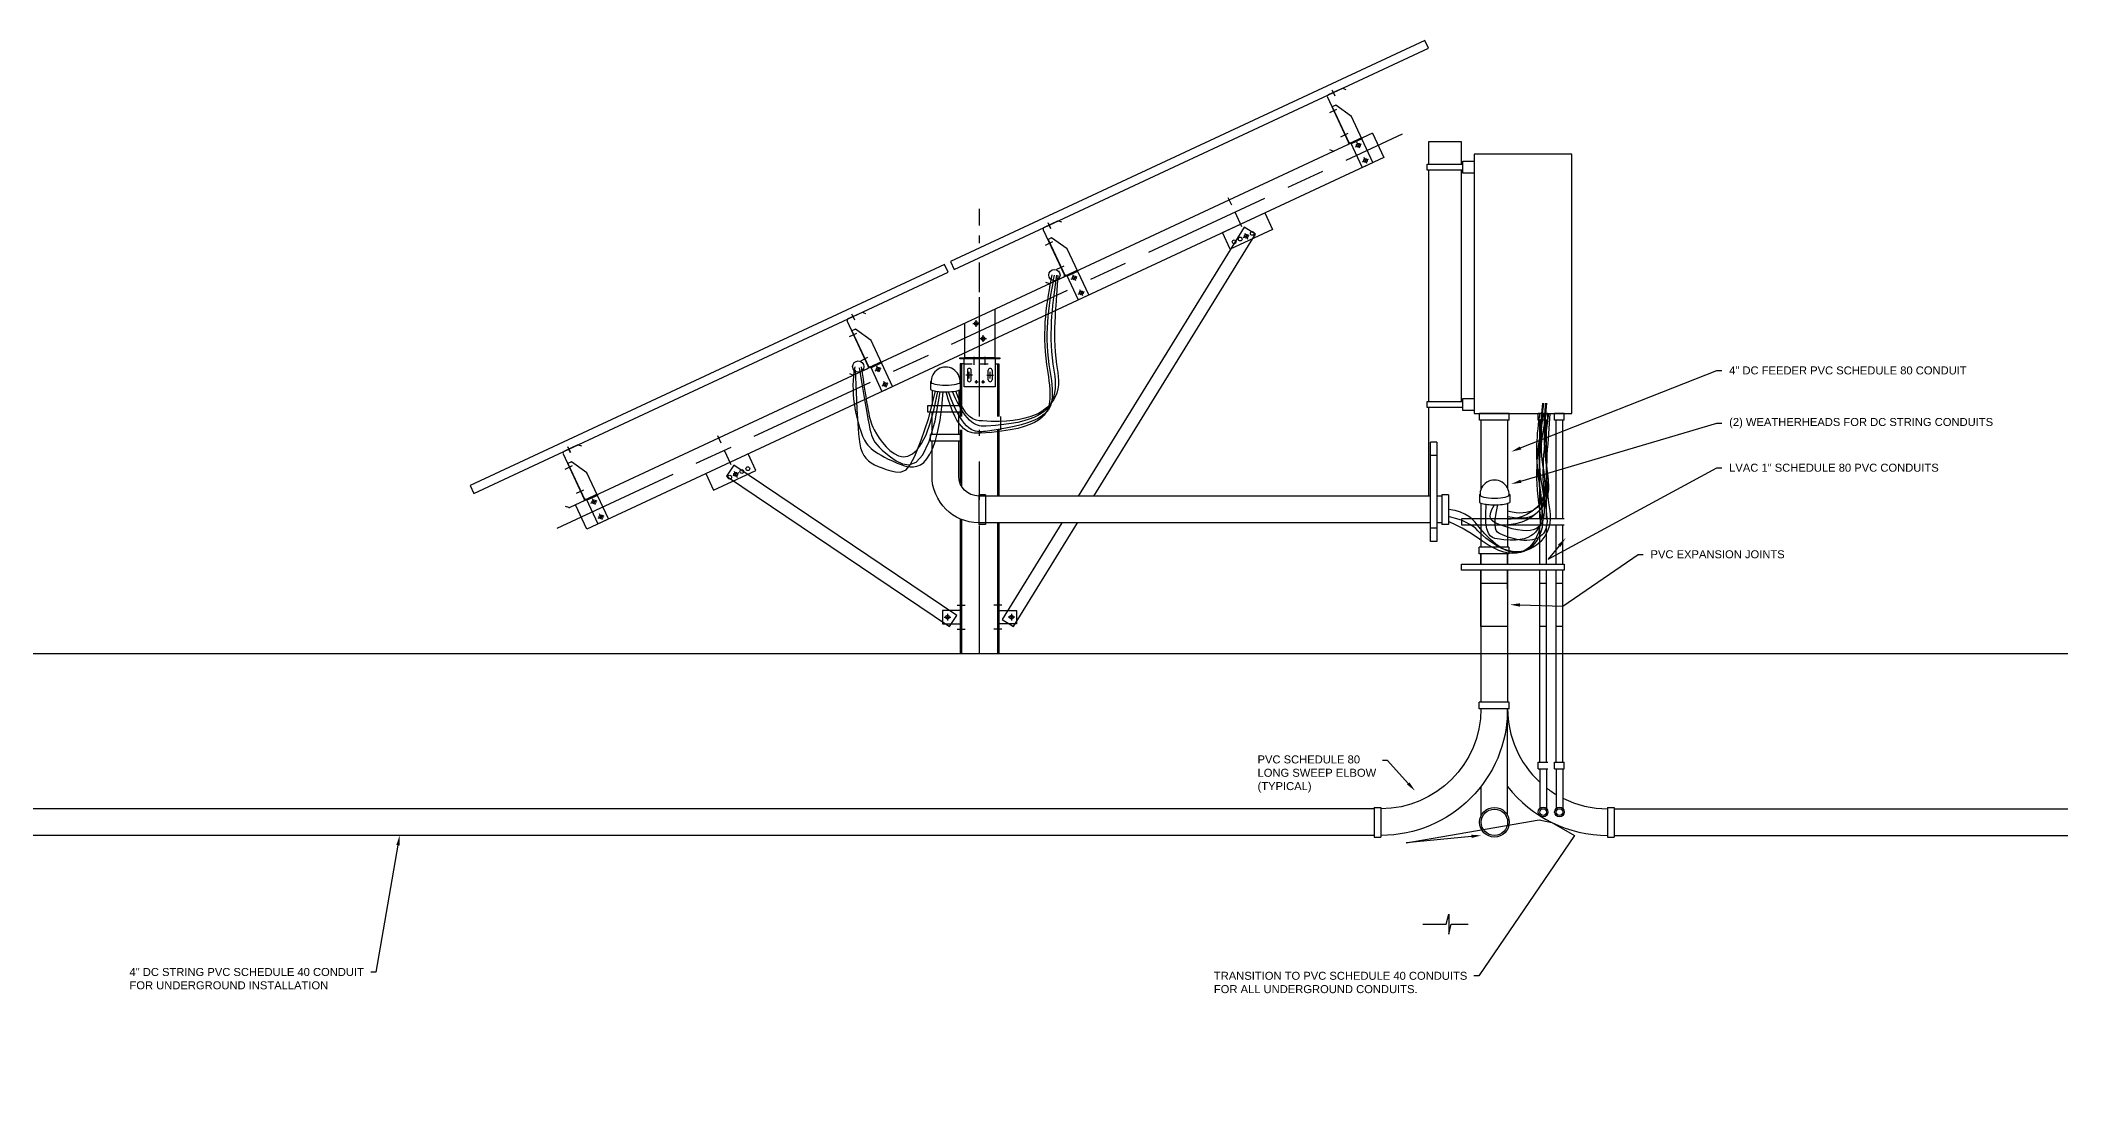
# Model space of a CAD drawing. Extents: x -272 to 283, y -41 to 246.
# Drawn here: x 81.83 to 107.07, y 48.49 to 61.76 of the extents above; entities that cross this region are included whole.
import ezdxf
from ezdxf import colors
from ezdxf.entities.mleader import LeaderData, LeaderLine
from ezdxf.math import Vec2, Vec3

# ---------------------------------------------------------------- set-up
doc = ezdxf.new("R2010")
doc.units = 0
doc.header["$MEASUREMENT"] = 0
for name, pattern in [('Center001', [0.034, 0.02, -0.004, 0.006, -0.004]), ('Center002', [0.068, 0.04, -0.008, 0.012, -0.008]), ('Center005', [0.17, 0.1, -0.02, 0.03, -0.02]), ('Center040', [1.36, 0.8, -0.16, 0.24, -0.16]), ('Dash005', [0.08, 0.05, -0.03]), ('Dash010', [0.16, 0.1, -0.06])]:
    doc.linetypes.add(name, pattern=pattern)
for name, color, linetype in [('CONDUIT', 4, 'Continuous'), ('E-ANNO-NOTE', 3, 'Continuous'), ('G-ANNO-TEXT', 1, 'Continuous'), ('GEN-001', 1, 'Continuous'), ('MODS', 2, 'Continuous'), ('MODULE', 3, 'Continuous'), ('RACK', 2, 'Continuous'), ('TEXT', 4, 'Continuous'), ('WIRE', 3, 'Continuous')]:
    doc.layers.add(name, color=color, linetype=linetype)
doc.styles.add('NEI-A', font='arial.ttf')

msp = doc.modelspace()

# ---------------------------------------------------------------- linework, layer by layer
at = {"layer": 'CONDUIT', "ltscale": 2}
for p, q in [((94.36138, 59.39244), (94.6255, 58.82602)), ((94.53902, 59.49826), (94.37145, 59.42013)), ((94.59417, 59.48468), (94.55495, 59.49896)), ((94.43193, 58.7195), (94.39271, 58.73378)), ((94.61543, 58.79834), (94.44786, 58.7202)), ((100.18412, 53.49113), (99.80913, 53.49113)), ((100.18412, 53.4078), (99.80913, 53.4078))]:
    msp.add_line(p, q, dxfattribs=at)
for points in [[(92.9511, 57.49467, -0.00654355), (92.95913, 57.49952, -0.00654355)], [(93.32135, 57.49952, -0.00654355), (93.32938, 57.49467)], [(99.20142, 55.73119), (93.55396, 55.73119, -0.41421356), (92.97065, 56.3145)], [(99.20142, 56.06451), (93.55396, 56.06451, -0.41421356), (93.30397, 56.3145)], [(99.81042, 56.08321, -0.00654355), (99.81844, 56.08806, -0.00654355)], [(100.18067, 56.08806, -0.00654355), (100.1887, 56.08321)], [(99.82996, 53.4078, -0.41421356), (98.58001, 52.15785)], [(100.16328, 53.4078, -0.41421356), (98.58001, 51.82453)]]:
    msp.add_lwpolyline(points, format="xyb", dxfattribs=at)
for points in [[(92.9511, 57.49467), (92.9511, 57.39489)], [(92.97065, 57.38757), (92.97065, 57.19171)], [(93.30397, 57.38572), (93.30397, 57.19172)], [(93.32938, 57.49467), (93.32938, 57.3949)], [(92.97065, 56.83532), (92.97065, 57.11497)], [(93.30397, 56.83532), (93.30397, 57.11499)], [(99.81121, 57.01401), (99.81121, 57.09734)], [(100.18203, 57.09734), (99.81121, 57.09734)], [(100.18203, 57.01401), (100.18203, 57.09734)], [(100.6671, 57.09734), (100.54627, 57.09734)], [(100.54627, 57.01401), (100.54627, 57.09734)], [(100.6671, 57.01401), (100.6671, 57.09734)], [(100.75043, 57.01401), (100.75043, 57.09734)], [(100.87126, 57.09734), (100.75043, 57.09734)], [(100.87126, 57.01401), (100.87126, 57.09734)], [(92.94981, 56.75199), (92.94981, 56.83532)], [(93.32063, 56.83532), (92.94981, 56.83532)], [(93.32063, 56.83532), (93.32063, 56.75199)], [(100.18203, 57.01401), (99.81121, 57.01401)], [(99.82996, 57.01401), (99.82996, 56.14696)], [(100.16328, 57.01401), (100.16328, 56.16079)], [(100.6671, 57.01401), (100.54627, 57.01401)], [(100.87126, 57.01401), (100.75043, 57.01401)], [(93.32063, 56.75199), (92.94981, 56.75199)], [(93.63729, 56.08118), (93.55396, 56.08118)], [(93.55396, 56.08118), (93.55396, 55.71036)], [(93.63729, 56.08118), (93.63729, 55.71036)], [(99.34104, 56.06451), (99.27815, 56.06451)], [(99.42437, 56.08118), (99.34104, 56.08118)], [(99.34104, 56.08118), (99.34104, 55.71036)], [(99.42437, 56.08118), (99.42437, 55.71036)], [(99.81042, 56.08321), (99.81042, 55.98342)], [(100.1887, 56.08321), (100.1887, 55.98343)], [(99.82996, 55.97611), (99.82996, 55.42385)], [(100.16328, 55.97426), (100.16328, 55.42385)], [(93.63729, 55.71036), (93.55396, 55.71036)], [(99.34104, 55.73119), (99.27815, 55.73119)], [(99.42437, 55.71036), (99.34104, 55.71036)], [(99.80913, 55.34052), (99.80913, 55.42385)], [(100.17995, 55.42385), (99.80913, 55.42385)], [(100.17995, 55.34052), (99.80913, 55.34052)], [(99.82996, 55.34052), (99.82996, 55.21411)], [(100.16328, 55.34052), (100.16328, 55.21411)], [(100.17995, 55.42385), (100.17995, 55.34052)], [(99.82996, 55.13738), (99.82996, 53.49113)], [(100.16328, 55.13738), (100.16328, 53.49113)], [(99.80913, 53.4078), (99.80913, 53.49113)], [(100.18412, 53.4078), (100.18412, 53.49113)], [(100.54627, 52.65783), (100.54627, 52.74116)], [(100.75043, 52.65783), (100.75043, 52.74116)], [(100.87126, 52.65783), (100.87126, 52.74116)], [(98.49668, 52.15785), (67.56762, 52.15785)], [(98.49668, 52.17452), (98.58001, 52.17452)], [(98.49668, 52.17452), (98.49668, 51.8037)], [(98.58001, 52.17452), (98.58001, 51.8037)], [(101.41308, 52.17452), (101.49641, 52.17452)], [(101.41308, 52.17452), (101.41308, 51.8037)], [(101.49641, 52.17452), (101.49641, 51.8037)], [(98.49668, 51.82453), (67.56762, 51.82453)], [(98.49668, 51.8037), (98.58001, 51.8037)], [(101.41308, 51.8037), (101.49641, 51.8037)]]:
    msp.add_lwpolyline(points, dxfattribs=at)
at = {"layer": 'CONDUIT', "linetype": 'ByBlock', "ltscale": 2, "flags": 128}
for points in [[(100.56502, 55.78025), (100.56502, 57.01401)], [(100.64835, 55.78025), (100.64835, 57.01401)], [(100.76918, 55.78024), (100.76918, 57.01401)], [(100.85251, 55.78024), (100.85251, 57.01401)], [(92.97065, 56.3145), (92.97065, 56.75199)], [(93.30397, 56.3145), (93.30397, 56.75199)], [(100.56502, 55.21411), (100.56502, 55.70351)], [(100.64835, 55.21411), (100.64835, 55.70351)], [(100.76918, 55.21411), (100.76918, 55.70351)], [(100.85251, 55.21411), (100.85251, 55.70351)], [(99.82996, 55.21411), (99.82996, 55.34052)], [(100.16328, 55.21411), (100.16328, 55.34052)], [(99.82996, 54.90304), (99.82996, 55.13738)], [(100.16328, 54.90304), (100.16328, 55.13738)], [(100.56502, 52.74116), (100.56502, 55.13738)], [(100.64835, 52.74116), (100.64835, 55.13738)], [(100.76918, 52.74116), (100.76918, 55.13738)], [(100.85251, 52.74116), (100.85251, 55.13738)], [(100.16314, 52.07448), (100.16328, 53.4078)], [(100.54627, 52.74116), (100.6671, 52.74116)], [(100.54627, 52.65783), (100.6671, 52.65783)], [(100.56502, 52.65783), (100.56502, 52.15994)], [(100.64835, 52.65783), (100.64835, 52.15994)], [(100.75043, 52.74116), (100.87126, 52.74116)], [(100.75043, 52.65783), (100.87126, 52.65783)], [(100.76918, 52.65783), (100.76918, 52.15994)], [(100.85251, 52.65783), (100.85251, 52.15994)], [(99.83397, 52.0745), (99.83397, 52.4412)], [(101.49641, 52.15785), (121.08622, 52.15785)], [(101.49641, 51.82453), (121.08622, 51.82453)]]:
    msp.add_lwpolyline(points, dxfattribs=at)
at = {"layer": 'CONDUIT', "linetype": 'ByBlock', "ltscale": 2}
msp.add_lwpolyline([(99.82978, 54.9747), (100.1631, 54.9747), (100.16328, 54.43477), (99.82996, 54.43477)], close=True, dxfattribs=at)
for points in [[(100.56502, 54.9747), (100.64835, 54.9747)], [(100.76918, 54.9747), (100.85251, 54.9747)], [(100.64835, 54.43477), (100.56502, 54.43477)], [(100.85251, 54.43477), (100.76918, 54.43477)]]:
    msp.add_lwpolyline(points, dxfattribs=at)
at = {"layer": 'CONDUIT', "linetype": 'ByBlock', "ltscale": 2, "flags": 128}
for points in [[(100.16313, 53.38563), (100.16313, 53.4078, 0.2092558), (100.56502, 52.48956, 0.2092558)], [(100.16318, 52.43595, 0.23148168), (101.41308, 51.82453)], [(100.64835, 52.41908, 0.02930122), (100.76918, 52.33646, 0.02930122)], [(100.85251, 52.2906, 0.11679012), (101.41308, 52.15785)]]:
    msp.add_lwpolyline(points, format="xyb", dxfattribs=at)
at = {"layer": 'CONDUIT', "ltscale": 2}
for centre in [(94.50004, 58.82521), (92.04883, 57.68218)]:
    msp.add_circle(centre, 0.07017, dxfattribs=at)
at = {"layer": 'CONDUIT', "linetype": 'ByBlock', "ltscale": 2}
for centre, radius in [((99.99855, 51.98911), 0.18541), ((99.99855, 51.98911), 0.16458), ((100.60669, 52.11619), 0.06041), ((100.60669, 52.11619), 0.04167), ((100.81085, 52.11619), 0.06041), ((100.81085, 52.11619), 0.04167)]:
    msp.add_circle(centre, radius, dxfattribs=at)
at = {"layer": 'CONDUIT', "ltscale": 2}
for centre, radius, start, end in [((94.38026, 59.40125), 0.02083, 115, 205), ((94.54782, 59.47938), 0.02083, 70, 115), ((94.60662, 58.81722), 0.02083, 295, 25), ((93.14024, 57.49467), 0.18118, 355.710983, 184.289017), ((99.99956, 56.08321), 0.18118, 355.710983, 184.289017)]:
    msp.add_arc(centre, radius, start, end, dxfattribs=at)
for centre in [(93.14024, 57.49467), (99.99956, 56.08321)]:
    msp.add_ellipse(centre, major_axis=(-0.18914, 0), ratio=0.24214006, start_param=0, end_param=3.14159265, dxfattribs=at)
for points in [[(92.9511, 57.39489), (92.95175, 57.39461), (92.9524, 57.39434), (92.95305, 57.39407), (92.95818, 57.39192), (92.96331, 57.39003), (92.98909, 57.38136), (93.01158, 57.37644), (93.06009, 57.3692), (93.08604, 57.36695), (93.14678, 57.36483), (93.18185, 57.36587), (93.24759, 57.37239), (93.27794, 57.37765), (93.31343, 57.38865), (93.3214, 57.39146), (93.32938, 57.3949)], [(99.81042, 55.98342), (99.81107, 55.98315), (99.81171, 55.98287), (99.81236, 55.9826), (99.8175, 55.98046), (99.82262, 55.97857), (99.84841, 55.96989), (99.8709, 55.96497), (99.91941, 55.95774), (99.94536, 55.95549), (100.0061, 55.95337), (100.04117, 55.9544), (100.1069, 55.96092), (100.13725, 55.96619), (100.17274, 55.97718), (100.18072, 55.97999), (100.1887, 55.98343)]]:
    msp.add_open_spline(points, degree=3, knots=[0.53104902, 0.53104902, 0.53104902, 0.53104902, 0.54341047, 0.54341047, 0.54341047, 0.6413763, 0.6413763, 1.03743734, 1.03743734, 1.43349838, 1.43349838, 1.94523153, 1.94523153, 2.45696468, 2.45696468, 2.61026461, 2.61026461, 2.61026461, 2.61026461], dxfattribs=at)
at = {"layer": 'E-ANNO-NOTE', "linetype": 'ByBlock', "ltscale": 2}
msp.add_line((93.82619, 57.05847), (93.82619, 56.89181), dxfattribs=at)
at = {"layer": 'E-ANNO-NOTE', "ltscale": 2}
msp.add_line((60.17618, 54.09746), (128.96836, 54.09746), dxfattribs=at)
at = {"layer": 'GEN-001', "ltscale": 2}
msp.add_line((99.17303, 57.16884), (99.17303, 56.06451), dxfattribs=at)
for points in [[(99.58867, 60.21098), (99.58867, 60.48816), (99.17303, 60.48816), (99.17303, 60.21098)], [(99.17303, 60.13425), (99.17303, 57.24557)], [(99.58867, 57.24557), (99.58867, 60.13425)]]:
    msp.add_lwpolyline(points, dxfattribs=at)
at = {"layer": 'MODS', "ltscale": 2}
msp.add_arc((94.43906, 58.73908), 0.02083, 250, 295, dxfattribs=at)
at = {"layer": 'MODULE', "ltscale": 2}
for p, q in [((99.12728, 61.75726), (93.20143, 58.99399)), ((93.24718, 58.89587), (99.17303, 61.65914)), ((99.17303, 61.65914), (99.12728, 61.75726)), ((93.1259, 58.95877), (87.20005, 56.1955)), ((87.24581, 56.09738), (93.17166, 58.86065)), ((93.17166, 58.86065), (93.1259, 58.95877)), ((93.20143, 58.99399), (93.24718, 58.89587)), ((87.20005, 56.1955), (87.24581, 56.09738))]:
    msp.add_line(p, q, dxfattribs=at)
at = {"layer": 'RACK', "ltscale": 2}
for p, q in [((98.08918, 61.15373), (97.92161, 61.07559)), ((98.14433, 61.14015), (98.10511, 61.15443)), ((97.91154, 61.04791), (98.17566, 60.48149)), ((98.01544, 60.94695), (97.97112, 60.92628)), ((97.97112, 60.92628), (98.18242, 60.47315)), ((98.21026, 60.80781), (98.01544, 60.94695)), ((98.4758, 60.59846), (88.44649, 55.92171)), ((98.47874, 60.23205), (98.21026, 60.80781)), ((98.4758, 60.59846), (98.61666, 60.29637)), ((97.98209, 60.37497), (97.94287, 60.38925)), ((98.18242, 60.47315), (98.2013, 60.48195)), ((98.2013, 60.48195), (98.34657, 60.17042)), ((98.20338, 60.47947), (98.33403, 60.5404)), ((98.20954, 60.46626), (98.20338, 60.47947)), ((98.3402, 60.52718), (98.20954, 60.46626)), ((98.33403, 60.5404), (98.3402, 60.52718)), ((98.61666, 60.29637), (88.65712, 55.65215)), ((98.34657, 60.17042), (98.47874, 60.23205)), ((93.56354, 59.44409), (93.56354, 59.65202)), ((96.60011, 59.35603), (97.12877, 59.60255)), ((97.12877, 59.60255), (97.22562, 59.39486)), ((96.86992, 59.4253), (94.79778, 56.06451)), ((94.99357, 56.06451), (97.01178, 59.33784)), ((96.69696, 59.14835), (96.60011, 59.35603)), ((97.22562, 59.39486), (96.69696, 59.14835)), ((97.01178, 59.33784), (96.86992, 59.4253)), ((93.56354, 59.22534), (93.56354, 59.3191)), ((94.46528, 59.29148), (94.42096, 59.27082)), ((94.42096, 59.27082), (94.63227, 58.81768)), ((94.6601, 59.15234), (94.46528, 59.29148)), ((94.92858, 58.57659), (94.6601, 59.15234)), ((93.56354, 58.61365), (93.56354, 58.98089)), ((94.63227, 58.81768), (94.65115, 58.82649)), ((94.65115, 58.82649), (94.79642, 58.51496)), ((94.65322, 58.82401), (94.78388, 58.88493)), ((94.65939, 58.81079), (94.65322, 58.82401)), ((94.79004, 58.87172), (94.65939, 58.81079)), ((94.78388, 58.88493), (94.79004, 58.87172)), ((94.79642, 58.51496), (94.92858, 58.57659)), ((92.08781, 58.35524), (91.92024, 58.27711)), ((92.14296, 58.34166), (92.10373, 58.35594)), ((93.75395, 58.39662), (93.75395, 57.79171)), ((91.91016, 58.24942), (92.17429, 57.683)), ((92.01407, 58.14846), (91.96975, 58.1278)), ((91.96975, 58.1278), (92.18105, 57.67466)), ((92.20888, 58.00932), (92.01407, 58.14846)), ((93.37896, 57.79171), (93.37896, 58.22177)), ((92.47737, 57.43356), (92.20888, 58.00932)), ((91.98072, 57.57648), (91.94149, 57.59076)), ((92.16421, 57.65532), (91.99665, 57.57718)), ((92.18105, 57.67466), (92.19993, 57.68347)), ((92.19993, 57.68347), (92.3452, 57.37194)), ((92.20201, 57.68099), (92.33266, 57.74191)), ((92.20817, 57.66777), (92.20201, 57.68099)), ((92.33882, 57.7287), (92.20817, 57.66777)), ((92.33266, 57.74191), (92.33882, 57.7287)), ((93.31647, 57.78046), (93.31647, 57.79171)), ((93.31647, 57.79171), (93.81645, 57.79171)), ((93.81645, 57.78046), (93.31647, 57.78046)), ((93.37376, 57.71786), (93.32063, 57.71786)), ((93.32063, 57.71786), (93.32063, 57.05847)), ((93.3368, 57.71786), (93.3368, 57.05847)), ((93.37376, 57.42714), (93.37376, 57.78046)), ((93.75395, 57.79171), (93.37896, 57.79171)), ((93.41282, 57.63546), (93.41282, 57.51568)), ((93.45969, 57.51568), (93.45969, 57.63546)), ((93.67322, 57.51568), (93.67322, 57.63546)), ((93.7201, 57.63546), (93.7201, 57.51568)), ((93.75332, 57.71786), (93.80645, 57.71786)), ((93.75916, 57.78046), (93.75916, 57.42714)), ((93.79028, 57.71786), (93.79028, 57.05847)), ((93.80645, 57.71786), (93.80645, 57.05847)), ((93.81645, 57.79171), (93.81645, 57.78046)), ((92.3452, 57.37194), (92.47737, 57.43356)), ((93.75916, 57.42714), (93.37376, 57.42714)), ((93.32063, 56.89181), (93.32063, 56.22475)), ((93.3368, 56.89181), (93.3368, 56.19066)), ((93.79028, 56.89181), (93.79028, 56.06451)), ((93.80645, 56.89181), (93.80645, 56.06451)), ((88.36, 56.59396), (88.62413, 56.02754)), ((88.53765, 56.69978), (88.37008, 56.62164)), ((88.5928, 56.6862), (88.55358, 56.70047)), ((90.77051, 56.3848), (90.67367, 56.59249)), ((88.46391, 56.493), (88.41959, 56.47233)), ((88.41959, 56.47233), (88.63089, 56.0192)), ((88.65873, 56.35386), (88.46391, 56.493)), ((88.92721, 55.7781), (88.65873, 56.35386)), ((90.14501, 56.34597), (90.24186, 56.13828)), ((90.24186, 56.13828), (90.77051, 56.3848)), ((90.49502, 56.45147), (90.40186, 56.31328)), ((90.40186, 56.31328), (93.1869, 54.43564)), ((93.28007, 54.57383), (90.49502, 56.45147)), ((88.65185, 56.02552), (88.7825, 56.08645)), ((88.78867, 56.07323), (88.65801, 56.0123)), ((88.7825, 56.08645), (88.78867, 56.07323)), ((88.43056, 55.92102), (88.39134, 55.93529)), ((88.65712, 55.65215), (88.51625, 55.95424)), ((88.63089, 56.0192), (88.64977, 56.028)), ((88.64977, 56.028), (88.79504, 55.71647)), ((88.65801, 56.0123), (88.65185, 56.02552)), ((88.79504, 55.71647), (88.92721, 55.7781)), ((93.32063, 55.77989), (93.32063, 54.09746)), ((93.3368, 55.77312), (93.3368, 54.09746)), ((93.79028, 55.73119), (93.79028, 54.09746)), ((93.80645, 55.73119), (93.80645, 54.09746)), ((94.59226, 55.73119), (93.84803, 54.52412)), ((93.98989, 54.43665), (94.78806, 55.73119)), ((93.32063, 54.63465), (93.10189, 54.63465)), ((93.10189, 54.63465), (93.10189, 54.46799)), ((93.1869, 54.43564), (93.28007, 54.57383)), ((93.80645, 54.63465), (94.02519, 54.63465)), ((94.02519, 54.63465), (94.02519, 54.46799)), ((93.10189, 54.46799), (93.32063, 54.46799)), ((94.02519, 54.46799), (93.80645, 54.46799)), ((93.84803, 54.52412), (93.98989, 54.43665))]:
    msp.add_line(p, q, dxfattribs=at)
at = {"layer": 'RACK', "linetype": 'Center005', "ltscale": 2}
for p, q in [((98.00606, 61.06046), (97.97183, 61.13387)), ((96.84212, 59.42858), (96.65429, 59.83137)), ((94.45591, 59.40499), (94.42167, 59.47841)), ((92.00469, 58.26197), (91.97046, 58.33539)), ((90.46254, 56.45373), (90.27471, 56.85652)), ((88.45453, 56.6065), (88.4203, 56.67992))]:
    msp.add_line(p, q, dxfattribs=at)
at = {"layer": 'RACK', "linetype": 'Center002', "ltscale": 2}
for p, q in [((97.97517, 61.12672), (98.00305, 61.06693)), ((98.02624, 60.89452), (97.90666, 60.83876)), ((98.1671, 60.59243), (98.04753, 60.53667)), ((98.26044, 60.42908), (98.33596, 60.46429)), ((98.31581, 60.40892), (98.28059, 60.48445)), ((98.34848, 60.24027), (98.424, 60.27549)), ((98.40385, 60.22012), (98.36863, 60.29564)), ((94.42501, 59.47125), (94.45289, 59.41146)), ((96.85935, 59.29303), (96.93488, 59.32825)), ((96.87951, 59.3484), (96.91472, 59.27288)), ((94.47608, 59.23905), (94.3565, 59.18329)), ((94.61695, 58.93696), (94.49737, 58.8812)), ((94.76565, 58.75346), (94.73043, 58.82898)), ((94.71028, 58.77361), (94.7858, 58.80883)), ((94.79832, 58.5848), (94.87385, 58.62002)), ((94.85369, 58.56465), (94.81848, 58.64017)), ((91.97379, 58.32823), (92.00167, 58.26844)), ((92.02486, 58.09603), (91.90529, 58.04027)), ((93.48077, 58.2197), (93.5641, 58.2197)), ((93.52244, 58.17804), (93.52244, 58.26137)), ((93.61048, 57.98924), (93.61048, 58.07257)), ((93.49875, 57.7041), (93.49875, 57.83604)), ((93.56881, 58.03091), (93.65214, 58.03091)), ((93.63416, 57.7041), (93.63416, 57.83604)), ((92.16573, 57.79394), (92.04615, 57.73818)), ((92.25907, 57.63059), (92.33459, 57.66581)), ((92.31444, 57.61044), (92.27922, 57.68596)), ((93.47792, 57.57557), (93.39459, 57.57557)), ((93.43625, 57.53391), (93.43625, 57.61724)), ((93.65499, 57.57557), (93.73832, 57.57557)), ((93.69666, 57.53391), (93.69666, 57.61724)), ((92.34711, 57.44178), (92.42263, 57.477)), ((92.40248, 57.42163), (92.36726, 57.49715)), ((88.42364, 56.67276), (88.45152, 56.61298)), ((88.47471, 56.44057), (88.35513, 56.38481)), ((90.55529, 56.3534), (90.47977, 56.31818)), ((90.49993, 56.37355), (90.53514, 56.29803)), ((88.61557, 56.13848), (88.496, 56.08272)), ((88.70891, 55.97512), (88.78443, 56.01034)), ((88.76428, 55.95497), (88.72906, 56.03049)), ((88.79695, 55.78632), (88.87247, 55.82153)), ((88.85232, 55.76616), (88.8171, 55.84169)), ((93.12272, 54.55132), (93.20605, 54.55132)), ((93.16439, 54.59298), (93.16439, 54.50965)), ((93.28411, 54.70235), (93.41605, 54.70235)), ((93.84297, 54.70235), (93.71103, 54.70235)), ((94.00436, 54.55132), (93.92103, 54.55132)), ((93.96269, 54.59298), (93.96269, 54.50965)), ((93.28411, 54.40028), (93.41605, 54.40028)), ((93.84297, 54.40028), (93.71103, 54.40028))]:
    msp.add_line(p, q, dxfattribs=at)
at = {"layer": 'RACK', "linetype": 'Center040', "ltscale": 2}
for p, q in [((88.28459, 55.66233), (98.84832, 60.58828)), ((93.56354, 57.05847), (93.56354, 58.55116)), ((93.56354, 54.09746), (93.56354, 56.89181))]:
    msp.add_line(p, q, dxfattribs=at)
at = {"layer": 'RACK', "linetype": 'Dash010', "ltscale": 2}
for p, q in [((98.20571, 60.47251), (98.33787, 60.53414)), ((94.65555, 58.81705), (94.78771, 58.87868)), ((92.20433, 57.67403), (92.3365, 57.73566)), ((88.65418, 56.01856), (88.78634, 56.08019))]:
    msp.add_line(p, q, dxfattribs=at)
at = {"layer": 'RACK', "linetype": 'Dash005', "ltscale": 2}
msp.add_line((93.37376, 57.71786), (93.75332, 57.71786), dxfattribs=at)
at = {"layer": 'RACK', "linetype": 'Center001', "ltscale": 2}
for p, q in [((93.50396, 57.48964), (93.54562, 57.48964)), ((93.52479, 57.4688), (93.52479, 57.51047)), ((93.58729, 57.48964), (93.62895, 57.48964)), ((93.60812, 57.4688), (93.60812, 57.51047))]:
    msp.add_line(p, q, dxfattribs=at)
at = {"layer": 'RACK', "ltscale": 2}
for centre, radius in [((98.2982, 60.44668), 0.02344), ((98.38624, 60.25788), 0.02344), ((96.89711, 59.31064), 0.02344), ((96.97264, 59.34586), 0.02344), ((96.74607, 59.24021), 0.02344), ((96.82159, 59.27542), 0.02344), ((94.74804, 58.79122), 0.02344), ((94.83609, 58.60241), 0.02344), ((93.52244, 58.2197), 0.02344), ((93.61048, 58.03091), 0.02344), ((92.29683, 57.6482), 0.02344), ((92.38487, 57.45939), 0.02344), ((93.52479, 57.48964), 0.01042), ((93.60812, 57.48964), 0.01042), ((90.44201, 56.30057), 0.02344), ((90.51753, 56.33579), 0.02344), ((90.59306, 56.37101), 0.02344), ((90.66858, 56.40622), 0.02344), ((88.74667, 55.99273), 0.02344), ((88.83471, 55.80393), 0.02344), ((93.16439, 54.55132), 0.02344), ((93.96269, 54.55132), 0.02344)]:
    msp.add_circle(centre, radius, dxfattribs=at)
for centre, radius, start, end in [((98.09798, 61.13485), 0.02083, 70, 115), ((97.93042, 61.05671), 0.02083, 115, 205), ((97.98922, 60.39455), 0.02083, 250, 295), ((98.15678, 60.47268), 0.02083, 295, 25), ((92.09661, 58.33636), 0.02083, 70, 115), ((91.92904, 58.25823), 0.02083, 115, 205), ((91.98784, 57.59606), 0.02083, 250, 295), ((92.15541, 57.6742), 0.02083, 295, 25), ((93.43625, 57.63546), 0.02344, 0, 180), ((93.69666, 57.63546), 0.02344, 0, 180), ((93.43625, 57.51568), 0.02344, 180, 0), ((93.69666, 57.51568), 0.02344, 180, 0), ((88.37889, 56.60276), 0.02083, 115, 205), ((88.54645, 56.6809), 0.02083, 70, 115), ((88.43768, 55.94059), 0.02083, 250, 295), ((88.60525, 56.01873), 0.02083, 295, 25)]:
    msp.add_arc(centre, radius, start, end, dxfattribs=at)
at = {"layer": 'TEXT', "color": 1, "ltscale": 2}
for p, q in [((99.39718, 50.71703), (99.42842, 50.84203)), ((99.42842, 50.84203), (99.42842, 50.59204)), ((99.10219, 50.71703), (99.39718, 50.71703)), ((99.42842, 50.59204), (99.45967, 50.71703)), ((99.45967, 50.71703), (99.67133, 50.71703))]:
    msp.add_line(p, q, dxfattribs=at)
at = {"layer": 'WIRE', "ltscale": 2}
for p, q in [((99.20142, 55.49735), (99.20142, 56.73583)), ((99.27815, 56.73583), (99.20142, 56.73583)), ((99.27815, 56.56917), (99.20142, 56.56917)), ((99.27815, 56.73583), (99.27815, 55.49735)), ((99.27815, 55.66401), (99.20142, 55.66401)), ((99.27815, 55.49735), (99.20142, 55.49735))]:
    msp.add_line(p, q, dxfattribs=at)
at = {"layer": 'WIRE', "ltscale": 2, "flags": 128}
msp.add_lwpolyline([(99.74704, 57.09734), (100.96717, 57.09734), (100.96717, 60.33723), (99.74704, 60.33723)], close=True, dxfattribs=at)
at = {"layer": 'WIRE', "ltscale": 2}
for points in [[(99.60465, 60.13425), (99.15722, 60.13425), (99.15722, 60.21098), (99.60465, 60.21098)], [(99.74704, 60.0994), (99.60465, 60.0994), (99.60465, 60.24782), (99.74704, 60.24782)], [(92.00883, 57.63948), (92.02097, 57.36703), (92.03158, 57.14796), (92.04163, 56.97543), (92.05209, 56.84261), (92.06391, 56.74266), (92.07805, 56.66877), (92.09549, 56.6141), (92.11719, 56.57183), (92.1439, 56.53613), (92.17557, 56.50527), (92.21195, 56.47853), (92.25278, 56.45518), (92.29781, 56.43449), (92.34678, 56.41576), (92.39944, 56.39824), (92.45554, 56.38122), (92.51498, 56.36635), (92.57837, 56.3648), (92.64648, 56.39009), (92.69907, 56.45578), (92.75472, 56.56382), (92.8338, 56.76249), (92.92748, 57.03058), (93.01293, 57.37675)], [(92.05952, 57.66824), (92.09762, 57.44553), (92.12778, 57.26913), (92.15131, 57.13266), (92.16951, 57.02975), (92.18368, 56.95402), (92.19512, 56.8991), (92.20514, 56.85861), (92.21502, 56.82616), (92.2261, 56.7963), (92.23973, 56.76715), (92.2573, 56.73775), (92.28019, 56.70714), (92.30977, 56.67436), (92.34742, 56.63845), (92.39454, 56.59845), (92.45249, 56.5534), (92.52187, 56.50521), (92.60018, 56.4673), (92.68413, 56.45597), (92.77041, 56.48752), (92.85574, 56.57824), (92.93683, 56.74444), (93.01038, 57.0024), (93.07311, 57.36843)], [(93.31955, 57.19171), (92.914, 57.19172), (92.914, 57.11499), (93.31955, 57.11497)], [(99.60465, 57.16884), (99.15722, 57.16884), (99.15722, 57.24557), (99.60465, 57.24557)], [(99.74704, 57.13399), (99.60465, 57.13399), (99.60465, 57.28241), (99.74704, 57.28241)], [(100.86809, 55.78024), (99.58867, 55.78026), (99.58867, 55.70352), (100.86809, 55.70351)]]:
    msp.add_lwpolyline(points, dxfattribs=at)
msp.add_lwpolyline([(100.86918, 55.13738), (99.58867, 55.13738), (99.58867, 55.21411), (100.86918, 55.21411)], close=True, dxfattribs=at)
for points, knots in [([(94.46825, 58.82652), (94.4039, 58.50461), (94.31954, 58.01879), (94.48693, 57.27881), (94.35225, 56.85631), (93.28883, 56.84232), (93.14556, 57.36553)], [0, 0, 0, 0, 13.61868835, 17.85489766, 22.73274239, 23.55511522, 23.55511522, 23.55511522, 23.55511522]), ([(94.49819, 58.82572), (94.43385, 58.50541), (94.34949, 58.01958), (94.51688, 57.2796), (94.3822, 56.93701), (93.36611, 56.84312), (93.17551, 57.36633)], [0, 0, 0, 0, 13.61868835, 17.85489766, 22.73274239, 23.55511522, 23.55511522, 23.55511522, 23.55511522]), ([(94.52514, 58.82491), (94.48461, 58.5095), (94.40025, 58.02368), (94.56764, 57.2837), (94.26831, 56.9411), (93.41518, 56.93256), (93.22627, 57.37043)], [0, 0, 0, 0, 13.61868835, 17.85489766, 22.73274239, 23.55511522, 23.55511522, 23.55511522, 23.55511522]), ([(94.54206, 58.82169), (94.53022, 58.50541), (94.44586, 58.01958), (94.61325, 57.2796), (94.16995, 56.93701), (93.38408, 57.02107), (93.27188, 57.36633)], [0, 0, 0, 0, 13.61868835, 17.85489766, 22.73274239, 23.55511522, 23.55511522, 23.55511522, 23.55511522]), ([(92.00401, 57.67892), (91.946, 57.37651), (92.06158, 56.81823), (92.23815, 56.56972), (93.02955, 56.28623), (93.11027, 57.36611)], [0, 0, 0, 0, 11.17381421, 18.68965948, 23.20276834, 23.20276834, 23.20276834, 23.20276834]), ([(92.08394, 57.67892), (92.11662, 57.4703), (92.17409, 57.10346), (92.23999, 56.81682), (92.81162, 56.09223), (93.0443, 57.37162)], [0, 0, 0, 0, 7.38038549, 12.97745826, 29.82441607, 29.82441607, 29.82441607, 29.82441607]), ([(100.6162, 57.09815), (100.55186, 56.77623), (100.4675, 56.29041), (100.63488, 55.55043), (100.17995, 55.13738), (99.66053, 55.86962), (99.42437, 55.89577)], [0, 0, 0, 0, 13.61868835, 17.85489766, 22.73274239, 23.55511522, 23.55511522, 23.55511522, 23.55511522]), ([(100.64615, 57.09734), (100.5818, 56.77703), (100.49744, 56.29121), (100.66483, 55.55123), (100.21779, 55.17719), (99.6986, 55.61649), (99.42437, 55.74857)], [0, 0, 0, 0, 13.61868835, 17.85489766, 22.73274239, 23.52817122, 23.52817122, 23.52817122, 23.52817122]), ([(100.69002, 57.09332), (100.67818, 56.77703), (100.59382, 56.29121), (100.7612, 55.55123), (100.18184, 55.17697), (99.68107, 55.75099), (99.42437, 55.80779)], [0, 0, 0, 0, 13.61868835, 17.85489766, 22.73274239, 23.5227315, 23.5227315, 23.5227315, 23.5227315]), ([(100.56359, 57.09734), (100.5252, 56.84782), (100.49639, 56.4524), (100.63488, 55.84014), (100.50054, 55.41868), (99.86441, 55.56271), (99.89544, 55.96131)], [3.92364746, 3.92364746, 3.92364746, 3.92364746, 13.61868835, 17.85489766, 22.73274239, 23.53072099, 23.53072099, 23.53072099, 23.53072099]), ([(100.5935, 57.09734), (100.55514, 56.84845), (100.52636, 56.4531), (100.66483, 55.84094), (100.53015, 55.49834), (99.88377, 55.78025), (99.99956, 55.95408)], [3.92648488, 3.92648488, 3.92648488, 3.92648488, 13.61868835, 17.85489766, 22.73274239, 23.55511522, 23.55511522, 23.55511522, 23.55511522]), ([(100.67309, 57.09654), (100.63257, 56.78112), (100.54821, 56.2953), (100.7156, 55.55532), (100.35097, 55.44467), (99.96768, 55.64138), (100.04165, 55.9552)], [0, 0, 0, 0, 13.61868835, 17.85489766, 22.73274239, 23.53080523, 23.53080523, 23.53080523, 23.53080523]), ([(100.61125, 57.22607), (100.58163, 56.97954), (100.55319, 56.58493), (100.68324, 56.01003), (100.47892, 55.7361), (100.16328, 55.80584)], [3.95691177, 3.95691177, 3.95691177, 3.95691177, 13.61868835, 17.85489766, 21.61837832, 21.61837832, 21.61837832, 21.61837832]), ([(100.5973, 57.22607), (100.57226, 56.9968), (100.55309, 56.62305), (100.67712, 56.07475), (100.47076, 55.79957), (100.16328, 55.87367)], [4.80865511, 4.80865511, 4.80865511, 4.80865511, 13.61868835, 17.85489766, 21.65304384, 21.65304384, 21.65304384, 21.65304384]), ([(100.64691, 57.22607), (100.62744, 56.97825), (100.59844, 56.58244), (100.72971, 56.00212), (100.41375, 55.72398), (100.17886, 55.7065)], [3.90753181, 3.90753181, 3.90753181, 3.90753181, 13.61868835, 17.85489766, 21.73551104, 21.73551104, 21.73551104, 21.73551104]), ([(100.63544, 57.22607), (100.61801, 56.99554), (100.59833, 56.62057), (100.72307, 56.06911), (100.41011, 55.79224), (100.17886, 55.77285)], [4.75926167, 4.75926167, 4.75926167, 4.75926167, 13.61868835, 17.85489766, 21.70027935, 21.70027935, 21.70027935, 21.70027935])]:
    msp.add_open_spline(points, degree=3, knots=knots, dxfattribs=at)

# ---------------------------------------------------------------- leaders
at = {"layer": 'G-ANNO-TEXT', "ltscale": 2}
ml = msp.add_multileader_mtext('Standard', dxfattribs=at)
ml.set_content('4" DC FEEDER PVC SCHEDULE 80 CONDUIT', color=256, style='NEI-A')
ml.set_leader_properties()
ml.build(insert=Vec2(0, 0))
ml.multileader.update_dxf_attribs({"dogleg_length": 0.0625, "arrow_head_size": 0.125})
ctx = ml.context
ctx.base_point, ctx.char_height, ctx.arrow_head_size, ctx.landing_gap_size, ctx.plane_origin = Vec3(102.84152, 57.63348), 0.1, 0.125, 0.09, Vec3(101.21399, 55.05623)
notes = []
notes.append((ctx, [(0, (1, 1, 0), (102.77902, 57.63348), (1, 0), 0.0625, [(0, [(100.20905, 56.61908)], 0, [])])]))
ctx.mtext.insert, ctx.mtext.flow_direction = Vec3(102.93152, 57.68433), 5
ml = msp.add_multileader_mtext('Standard', dxfattribs=at)
ml.set_content('(2) WEATHERHEADS FOR DC STRING CONDUITS', color=256, style='NEI-A')
ml.set_leader_properties()
ml.build(insert=Vec2(0, 0))
ml.multileader.update_dxf_attribs({"dogleg_length": 0.0625, "arrow_head_size": 0.125})
ctx = ml.context
ctx.base_point, ctx.char_height, ctx.arrow_head_size, ctx.landing_gap_size, ctx.plane_origin = Vec3(102.84152, 56.97525), 0.1, 0.125, 0.09, Vec3(101.21399, 54.65167)
notes.append((ctx, [(0, (1, 1, 0), (102.77902, 56.97525), (1, 0), 0.0625, [(0, [(100.20905, 56.21452)], 0, [])])]))
ctx.mtext.insert, ctx.mtext.flow_direction = Vec3(102.93152, 57.03995), 5
ml = msp.add_multileader_mtext('Standard', dxfattribs=at)
ml.set_content('LVAC 1" SCHEDULE 80 PVC CONDUITS', color=256, style='NEI-A')
ml.set_leader_properties()
ml.build(insert=Vec2(0, 0))
ml.multileader.update_dxf_attribs({"dogleg_length": 0.0625, "arrow_head_size": 0.125})
ctx = ml.context
ctx.base_point, ctx.char_height, ctx.arrow_head_size, ctx.landing_gap_size, ctx.plane_origin = Vec3(102.84152, 56.41772), 0.1, 0.125, 0.09, Vec3(101.82405, 53.84047)
notes.append((ctx, [(0, (1, 1, 0), (102.77902, 56.41772), (1, 0), 0.0625, [(1, [(100.88729, 55.5394), (100.66918, 55.27487)], 0, [])])]))
ctx.mtext.insert, ctx.mtext.flow_direction = Vec3(102.93152, 56.46857), 5
ml = msp.add_multileader_mtext('Standard', dxfattribs=at)
ml.set_content('PVC EXPANSION JOINTS', color=256, style='NEI-A')
ml.set_leader_properties()
ml.build(insert=Vec2(0, 0))
ml.multileader.update_dxf_attribs({"dogleg_length": 0.0625, "arrow_head_size": 0.125})
ctx = ml.context
ctx.base_point, ctx.char_height, ctx.arrow_head_size, ctx.landing_gap_size, ctx.plane_origin = Vec3(101.85871, 55.33622), 0.1, 0.125, 0.09, Vec3(100.23561, 54.53288)
notes.append((ctx, [(0, (1, 1, 0), (101.79621, 55.33622), (1, 0), 0.0625, [(1, [(100.19239, 54.70775), (100.85251, 54.68725)], 0, [])])]))
ctx.mtext.insert, ctx.mtext.flow_direction = Vec3(101.94871, 55.38707), 5
ml = msp.add_multileader_mtext('Standard', dxfattribs=at)
ml.set_content('PVC SCHEDULE 80 \\PLONG SWEEP ELBOW\\P(TYPICAL)', color=256, style='NEI-A')
ml.set_leader_properties()
ml.build(insert=Vec2(0, 0))
ml.multileader.update_dxf_attribs({"dogleg_length": 0.0625, "arrow_head_size": 0.125})
ctx = ml.context
ctx.base_point, ctx.char_height, ctx.arrow_head_size, ctx.landing_gap_size, ctx.plane_origin = Vec3(96.94818, 52.75926), 0.1, 0.125, 0.09, Vec3(100.20654, 51.69448)
notes.append((ctx, [(1, (1, 1, 0), (98.66155, 52.75926), (-1, 0), 0.0625, [(0, [(99.00601, 52.38177)], 0, [])])]))
ctx.mtext.insert, ctx.mtext.flow_direction = Vec3(97.03818, 52.82396), 5
ml = msp.add_multileader_mtext('Standard', dxfattribs=at)
ml.set_content('TRANSITION TO PVC SCHEDULE 40 CONDUITS \\PFOR ALL UNDERGROUND CONDUITS.', color=256, style='NEI-A')
ml.set_leader_properties()
ml.build(insert=Vec2(0, 0))
ml.multileader.update_dxf_attribs({"dogleg_length": 0.0625, "arrow_head_size": 0.125})
ctx = ml.context
ctx.base_point, ctx.char_height, ctx.arrow_head_size, ctx.landing_gap_size, ctx.plane_origin = Vec3(96.40249, 50.06988), 0.1, 0.125, 0.09, Vec3(103.39235, 59.46601)
notes.append((ctx, [(1, (1, 1, 0), (99.8014, 50.06988), (-1, 0), 0.0625, [(4, [(99.83531, 51.82453), (98.89421, 51.733), (100.55641, 52.01992), (100.71736, 51.98558), (101.00045, 51.82268)], 0, [])])]))
ctx.mtext.insert, ctx.mtext.flow_direction = Vec3(96.49249, 50.12074), 5
ml = msp.add_multileader_mtext('Standard', dxfattribs=at)
ml.set_content('4" DC STRING PVC SCHEDULE 40 CONDUIT \\PFOR UNDERGROUND INSTALLATION', color=256, style='NEI-A')
ml.set_leader_properties()
ml.build(insert=Vec2(0, 0))
ml.multileader.update_dxf_attribs({"dogleg_length": 0.0625, "arrow_head_size": 0.125})
ctx = ml.context
ctx.base_point, ctx.char_height, ctx.arrow_head_size, ctx.landing_gap_size, ctx.plane_origin = Vec3(82.85205, 50.1175), 0.1, 0.125, 0.09, Vec3(89.87488, 59.46601)
notes.append((ctx, [(1, (1, 1, 0), (86.01945, 50.1175), (-1, 0), 0.0625, [(0, [(86.31785, 51.82453)], 0, [])])]))
ctx.mtext.insert, ctx.mtext.flow_direction = Vec3(82.94205, 50.16835), 5
for ctx, leaders in notes:
    for number, flags, end, landing, length, lines in leaders:
        leader = LeaderData()
        leader.index, (leader.has_last_leader_line, leader.has_dogleg_vector, leader.attachment_direction) = number, flags
        leader.last_leader_point, leader.dogleg_vector, leader.dogleg_length = Vec3(end), Vec3(landing), length
        for number, points, colour, breaks in lines:
            line = LeaderLine()
            line.index, line.vertices, line.color, line.breaks = number, Vec3.list(points), colors.encode_raw_color(colour), breaks
            leader.lines.append(line)
        ctx.leaders.append(leader)

doc.saveas('drawing.dxf')
